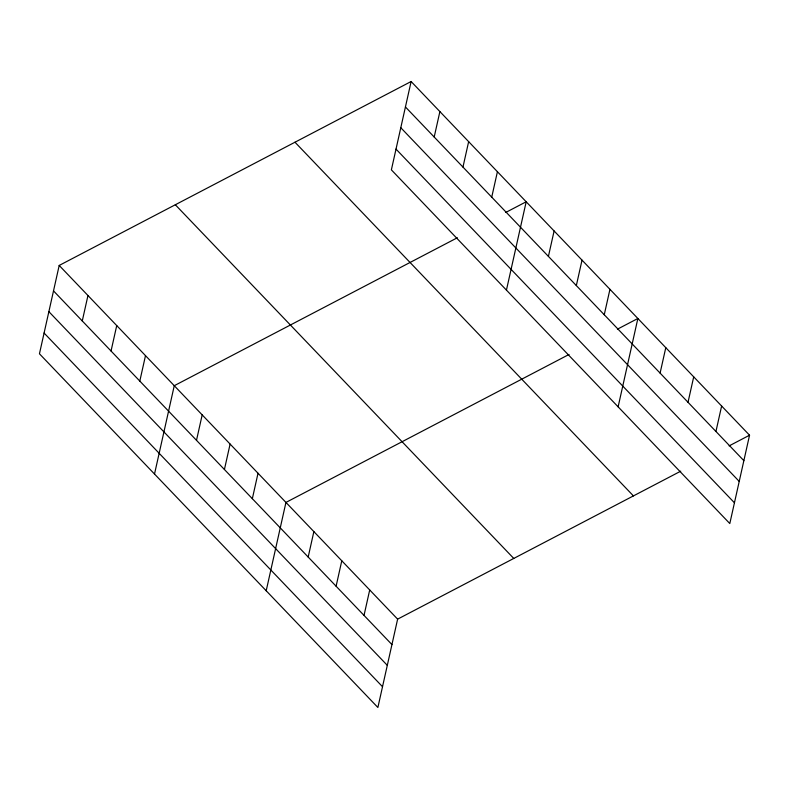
<?xml version="1.0" encoding="UTF-8"?>
<svg xmlns="http://www.w3.org/2000/svg" width="789" height="789" viewBox="0 0 789 789"><rect width="100%" height="100%" fill="white"/><g stroke="black" fill="none" stroke-linecap="round" stroke-linejoin="round"><path stroke-width="1.18" d="M411.118 81.523L391.374 169.862L729.805 523.551L749.55 435.212L411.118 81.523L59.195 265.449L39.45 353.788L377.882 707.477L397.626 619.138L680.729 471.181M82.273 320.955L87.964 295.51M111.042 351.016L116.733 325.581M139.811 381.077L145.492 355.642M154.516 474.041L174.261 385.703L457.364 237.745M196.5 440.321L202.181 414.886M224.421 469.504L230.102 444.069M252.342 498.678L258.023 473.242M266.199 590.764L285.943 502.425L569.047 354.458M308.183 557.044L313.864 531.599M434.197 137.02L439.887 111.584M336.104 586.217L341.785 560.782M462.965 167.09L468.646 141.645M364.025 615.4L369.706 589.965M491.734 197.151L497.415 171.716M506.439 290.115L526.184 201.777L505.749 212.458M548.414 256.395L554.105 230.96M576.335 285.579L582.026 260.133M604.256 314.752L609.946 289.316M618.122 406.828L637.867 318.49L617.432 329.171M660.097 373.108L665.788 347.673M688.018 402.291L693.709 376.856M715.939 431.475L721.629 406.029M729.115 445.893L749.55 435.212M405.428 106.959L743.859 460.648M400.792 127.719L739.224 481.408M396.009 149.101L734.441 502.79M294.987 142.217L633.419 495.906M175.326 204.755L513.767 558.444M59.195 265.449L397.626 619.138M53.514 290.894L391.946 644.583M48.869 311.645L387.3 665.334M44.085 333.027L382.527 686.726"/></g></svg>
